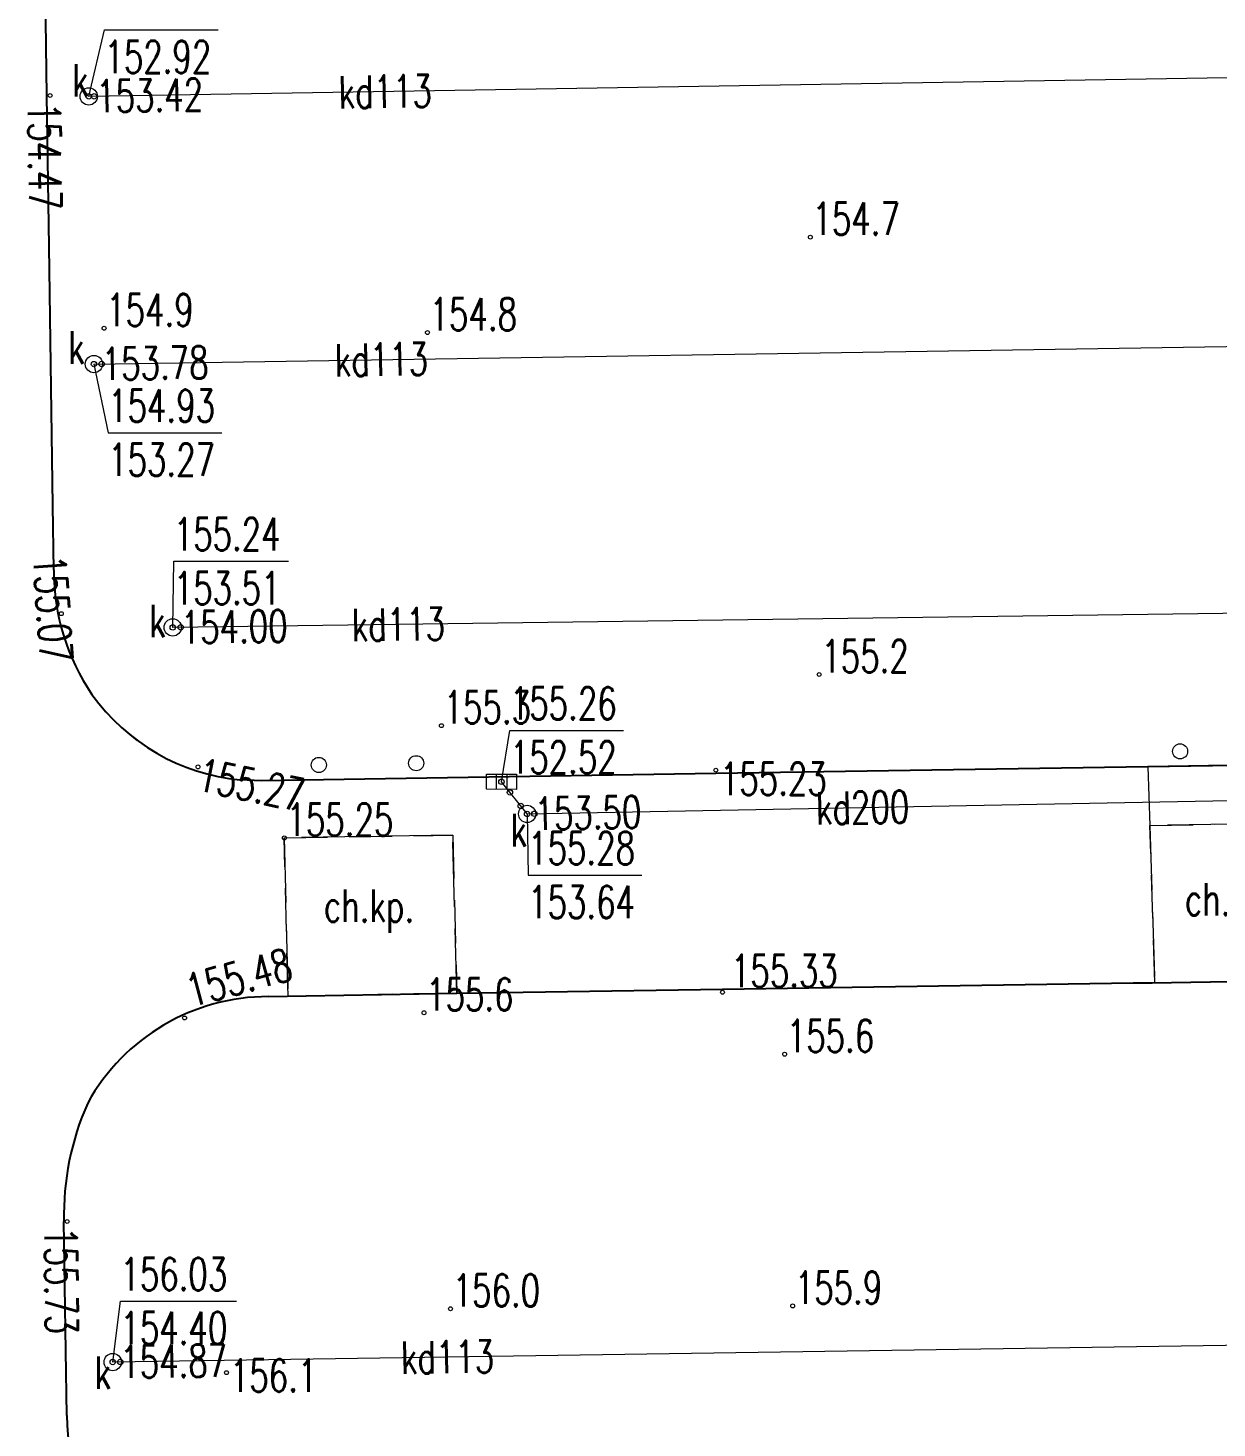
# Model space of a CAD drawing. Header units: metres. Extents: x 7583802 to 7586368, y 5958992 to 5960558.
# Drawn here: x 7585730 to 7585785, y 5959123.1 to 5959187.9 of the extents above; entities that cross this region are included whole.
import ezdxf
from ezdxf.enums import TextEntityAlignment as Align

# ---------------------------------------------------------------- set-up
doc = ezdxf.new("R2010")
doc.units = ezdxf.units.M
for name, pattern in [('3_KTCR02', [3, 2, -1]), ('3_KTJZ01', [4, 3, -1]), ('3_KTKR01', [0]), ('4_1', [0]), ('4_SUPK_01', [0])]:
    doc.linetypes.add(name, pattern=pattern)
doc.layers.get('0').update_dxf_attribs({"color": 250, "linetype": 'CONTINUOUS', "lineweight": 100})
for name, color, linetype, lineweight in [('KTCR_E_T_1', 7, 'CONTINUOUS', 15), ('KTCR_L_1', 7, '3_KTCR02', 18), ('KTJZ_L_0', 7, '3_KTJZ01', 18), ('KTKR_L_0', 7, '3_KTKR01', 25), ('RTPW_T_0', 7, 'CONTINUOUS', 15), ('RTPW_T_1', 7, 'CONTINUOUS', 15), ('SUPK_E_T_0', 34, 'CONTINUOUS', 15), ('SUPK_L_0', 34, '4_SUPK_01', 18), ('SUSM_T_3', 7, 'CONTINUOUS', 18), ('SUTK_T_0', 34, 'CONTINUOUS', 18), ('SUUK_E_T_3', 7, 'CONTINUOUS', 15), ('SUUK_T_0', 7, 'CONTINUOUS', 18), ('SUUK_T_4', 7, 'CONTINUOUS', 13)]:
    doc.layers.add(name, color=color, linetype=linetype, lineweight=lineweight)
doc.styles.get("Standard").update_dxf_attribs({"font": 'Simplex.SHX', "width": 0.75})

# ---------------------------------------------------------------- blocks, each defined once
blk = doc.blocks.new('3_RTPW01')
at = {"linetype": 'CONTINUOUS'}
blk.add_circle((0, 0), 0.09, dxfattribs=at)
blk = doc.blocks.new('3_RTPW02')
at = {"linetype": 'CONTINUOUS'}
blk.add_circle((0, 0), 0.09, dxfattribs=at)
blk = doc.blocks.new('4_SUSM04_01')
at = {"linetype": 'CONTINUOUS'}
blk.add_circle((0, 0), 0.35, dxfattribs=at)
blk = doc.blocks.new('4_SUPS01_05')
at = {"linetype": 'CONTINUOUS'}
blk.add_circle((0, 0), 0.125, dxfattribs=at)
blk = doc.blocks.new('4_SUUS22_01')
at = {"linetype": 'CONTINUOUS'}
blk.add_circle((0, 0), 0.4, dxfattribs=at)
blk = doc.blocks.new('4_SUUS05')
at = {"linetype": 'CONTINUOUS'}
for p, q in [((-0.7, -0.35), (-0.7, 0.35)), ((-0.7, 0.35), (0.7, 0.35)), ((-0.245, 0.35), (-0.245, -0.35)), ((0.245, 0.35), (0.245, -0.35)), ((0.7, 0.35), (0.7, -0.35)), ((0.7, -0.35), (-0.7, -0.35))]:
    blk.add_line(p, q, dxfattribs=at)

msp = doc.modelspace()

# ---------------------------------------------------------------- linework, layer by layer
at = {"layer": 'KTCR_L_1', "linetype": '3_KTCR02'}
for p, q in [((7585781.93, 5959150.98), (7585789.75, 5959151.11)), ((7585782.16, 5959143.682), (7585781.93, 5959150.98)), ((7585741.83, 5959150.4), (7585749.63, 5959150.52)), ((7585742.001, 5959143.067), (7585741.83, 5959150.4)), ((7585749.63, 5959150.52), (7585749.83, 5959143.21)), ((7585789.84, 5959143.815), (7585782.16, 5959143.682)), ((7585749.83, 5959143.21), (7585742.001, 5959143.067))]:
    msp.add_line(p, q, dxfattribs=at)
at = {"layer": 'KTJZ_L_0', "linetype": '3_KTJZ01'}
for p, q in [((7585730.83, 5959184.79), (7585730.55, 5959203.78)), ((7585730.93, 5959177.8), (7585730.83, 5959184.79)), ((7585731.11, 5959165.8), (7585730.93, 5959177.8)), ((7585731.15, 5959162.8), (7585731.11, 5959165.8)), ((7585781.83, 5959153.7), (7585799.85, 5959153.95)), ((7585740.78, 5959153.05), (7585761.82, 5959153.39)), ((7585761.82, 5959153.39), (7585781.83, 5959153.7)), ((7585781.83, 5959153.7), (7585781.93, 5959150.98)), ((7585740.78, 5959153.05), (7585739.77, 5959153.09)), ((7585789.75, 5959151.11), (7585781.93, 5959150.98)), ((7585781.93, 5959150.98), (7585782.16, 5959143.682)), ((7585749.63, 5959150.52), (7585741.83, 5959150.4)), ((7585741.83, 5959150.4), (7585742.001, 5959143.067)), ((7585749.83, 5959143.21), (7585749.63, 5959150.52)), ((7585781.15, 5959143.69), (7585762.13, 5959143.4)), ((7585782.03, 5959143.68), (7585781.15, 5959143.69)), ((7585782.16, 5959143.682), (7585782.03, 5959143.68)), ((7585742.001, 5959143.067), (7585741.1, 5959143.05)), ((7585762.13, 5959143.4), (7585749.83, 5959143.21)), ((7585731.75, 5959123.64), (7585731.62, 5959132.63))]:
    msp.add_line(p, q, dxfattribs=at)
for centre, radius, start, end in [((7585741.38, 5959162.792), 10.23, 179.95318, 214.21034), ((7585740.703, 5959162.623), 9.578, 215.65198, 264.40888), ((7585741.095, 5959133.472), 9.578, 89.96795, 150.96912), ((7585744.527, 5959132.899), 12.91, 156.1458, 181.1942), ((7585741.124, 5959123.68), 9.374, 180.24476, 223.81678)]:
    msp.add_arc(centre, radius, start, end, dxfattribs=at)
at = {"layer": 'KTKR_L_0', "linetype": '3_KTKR01'}
for p, q in [((7585730.83, 5959184.79), (7585730.55, 5959203.78)), ((7585730.93, 5959177.8), (7585730.83, 5959184.79)), ((7585731.11, 5959165.8), (7585730.93, 5959177.8)), ((7585731.15, 5959162.8), (7585731.11, 5959165.8)), ((7585799.85, 5959153.95), (7585781.83, 5959153.7)), ((7585761.82, 5959153.39), (7585740.78, 5959153.05)), ((7585781.83, 5959153.7), (7585761.82, 5959153.39)), ((7585740.78, 5959153.05), (7585739.77, 5959153.09)), ((7585762.13, 5959143.4), (7585781.15, 5959143.69)), ((7585781.15, 5959143.69), (7585782.03, 5959143.68)), ((7585782.03, 5959143.68), (7585790.15, 5959143.82)), ((7585741.1, 5959143.05), (7585749.83, 5959143.21)), ((7585749.83, 5959143.21), (7585762.13, 5959143.4)), ((7585731.75, 5959123.64), (7585731.62, 5959132.63))]:
    msp.add_line(p, q, dxfattribs=at)
for centre, radius, start, end in [((7585741.38, 5959162.792), 10.23, 179.95318, 214.21034), ((7585740.703, 5959162.623), 9.578, 215.65198, 264.40888), ((7585741.095, 5959133.472), 9.578, 89.96795, 150.96912), ((7585744.527, 5959132.899), 12.91, 156.1458, 181.1942), ((7585741.124, 5959123.68), 9.374, 180.24476, 223.81678)]:
    msp.add_arc(centre, radius, start, end, dxfattribs=at)
at = {"layer": 'SUPK_L_0', "linetype": '4_1'}
for p, q in [((7585827.95, 5959186.3), (7585732.77, 5959184.75)), ((7585733.01, 5959172.35), (7585828.26, 5959173.83)), ((7585828.6, 5959161.38), (7585736.66, 5959160.15)), ((7585753.08, 5959151.51), (7585751.89, 5959153)), ((7585753.08, 5959151.51), (7585793.26, 5959152.28)), ((7585858.15, 5959127.97), (7585733.88, 5959126.12))]:
    msp.add_line(p, q, dxfattribs=at)
at = {"layer": 'SUTK_T_0', "linetype": 'CONTINUOUS'}
for p, q in [((7585732.77, 5959184.75), (7585733.496, 5959187.831)), ((7585733.496, 5959187.831), (7585738.761, 5959187.831)), ((7585733.01, 5959172.35), (7585733.67, 5959169.169)), ((7585733.67, 5959169.169), (7585738.936, 5959169.169)), ((7585736.66, 5959160.15), (7585736.707, 5959163.22)), ((7585736.707, 5959163.22), (7585742.027, 5959163.22)), ((7585751.89, 5959153), (7585752.279, 5959155.383)), ((7585752.279, 5959155.383), (7585757.545, 5959155.383)), ((7585753.08, 5959151.51), (7585753.127, 5959148.675)), ((7585753.127, 5959148.675), (7585758.393, 5959148.675)), ((7585733.88, 5959126.12), (7585734.237, 5959128.941)), ((7585734.237, 5959128.941), (7585739.612, 5959128.941))]:
    msp.add_line(p, q, dxfattribs=at)

# ---------------------------------------------------------------- block references
at = {"layer": 'RTPW_T_0'}
for p in [(7585766.2, 5959178.23), (7585733.48, 5959174.01), (7585748.46, 5959173.81), (7585766.61, 5959157.97), (7585749.11, 5959155.6), (7585748.3, 5959142.3), (7585765.01, 5959140.38), (7585749.53, 5959128.59), (7585765.38, 5959128.72), (7585739.15, 5959125.63)]:
    msp.add_blockref('3_RTPW01', p, dxfattribs=at)
at = {"layer": 'RTPW_T_1'}
for p in [(7585730.98, 5959184.79), (7585731.5, 5959160.79), (7585737.83, 5959153.69), (7585761.82, 5959153.54), (7585741.83, 5959150.4), (7585762.13, 5959143.25), (7585737.21, 5959142.06), (7585731.77, 5959132.63)]:
    msp.add_blockref('3_RTPW02', p, dxfattribs=at)
at = {"layer": 'SUSM_T_3'}
for p in [(7585783.33, 5959154.41), (7585743.43, 5959153.78), (7585747.94, 5959153.86)]:
    msp.add_blockref('4_SUSM04_01', p, dxfattribs=at)
at = {"layer": 'SUTK_T_0'}
for p in [(7585732.77, 5959184.75), (7585733.02, 5959184.754), (7585733.01, 5959172.35), (7585733.369, 5959172.356), (7585736.66, 5959160.15), (7585737.031, 5959160.155), (7585751.89, 5959153), (7585752.282, 5959152.509), (7585752.785, 5959151.879), (7585753.08, 5959151.51), (7585753.42, 5959151.517), (7585733.88, 5959126.12), (7585734.231, 5959126.125)]:
    msp.add_blockref('4_SUPS01_05', p, dxfattribs=at)
at = {"layer": 'SUUK_T_0', "rotation": 359.9523014539725}
msp.add_blockref('4_SUUS05', (7585751.89, 5959153), dxfattribs=at)
at = {"layer": 'SUUK_T_4'}
for p in [(7585732.77, 5959184.75), (7585733.01, 5959172.35), (7585736.66, 5959160.15), (7585753.08, 5959151.51), (7585733.88, 5959126.12)]:
    msp.add_blockref('4_SUUS22_01', p, dxfattribs=at)

# ---------------------------------------------------------------- texts
at = {"layer": 'KTCR_E_T_1', "width": 0.7}
for p in [(7585745.755, 5959147.008), (7585785.645, 5959147.31)]:
    msp.add_text('ch.kp.', height=1.5, dxfattribs=at).set_placement(p, align=Align.MIDDLE)
at = {"layer": 'RTPW_T_0', "width": 0.7}
for s, p in [('154.7', (7585766.3, 5959178.33)), ('154.9', (7585733.58, 5959174.11)), ('154.8', (7585748.56, 5959173.91)), ('155.2', (7585766.71, 5959158.07)), ('155.3', (7585749.21, 5959155.7)), ('155.6', (7585748.4, 5959142.4)), ('155.6', (7585765.11, 5959140.48)), ('156.0', (7585749.63, 5959128.69)), ('155.9', (7585765.48, 5959128.82)), ('156.1', (7585739.309, 5959124.747))]:
    msp.add_text(s, height=1.5, dxfattribs=at).set_placement(p)
at = {"layer": 'RTPW_T_1', "width": 0.7}
for s, rotation, p in [('154.47', 270.79671, (7585729.948, 5959184.442)), ('155.07', 274.02199, (7585730.187, 5959163.442)), ('155.27', 348.30398, (7585737.721, 5959152.624)), ('155.48', 15.27399, (7585737.534, 5959142.559)), ('155.73', 270.54756, (7585730.721, 5959132.357))]:
    msp.add_text(s, height=1.5, rotation=rotation, dxfattribs=at).set_placement(p)
for s, p in [('155.23', (7585762.011, 5959152.387)), ('155.25', (7585741.93, 5959150.5)), ('155.33', (7585762.523, 5959143.49))]:
    msp.add_text(s, height=1.5, dxfattribs=at).set_placement(p)
at = {"layer": 'SUPK_E_T_0', "width": 0.7}
for s, rotation, p in [('kd113', 0.93297, (7585746.505, 5959184.974)), ('kd113', 0.89018, (7585746.328, 5959172.557)), ('kd113', 0.76647, (7585747.115, 5959160.29)), ('kd200', 1.09787, (7585768.622, 5959151.808)), ('kd113', 0.85289, (7585749.39, 5959126.351))]:
    msp.add_text(s, height=1.5, rotation=rotation, dxfattribs=at).set_placement(p, align=Align.MIDDLE)
at = {"layer": 'SUTK_T_0', "width": 0.7}
for s, p in [('152.92', (7585733.496, 5959187.331)), ('154.93', (7585733.67, 5959171.169)), ('153.27', (7585733.67, 5959168.669)), ('155.24', (7585736.707, 5959165.22)), ('153.51', (7585736.707, 5959162.72)), ('155.26', (7585752.279, 5959157.383)), ('152.52', (7585752.279, 5959154.883)), ('155.28', (7585753.127, 5959150.675)), ('153.64', (7585753.127, 5959148.175)), ('156.03', (7585734.237, 5959130.941)), ('154.40', (7585734.237, 5959128.441))]:
    msp.add_text(s, height=1.5, dxfattribs=at).set_placement(p, align=Align.TOP_LEFT)
for s, rotation, p in [('153.42', 0.93297, (7585733.116, 5959184.756)), ('153.78', 0.89018, (7585733.369, 5959172.356)), ('154.00', 0.76647, (7585737.031, 5959160.155)), ('153.50', 1.09787, (7585753.42, 5959151.517)), ('154.87', 0.85289, (7585734.231, 5959126.125))]:
    msp.add_text(s, height=1.5, rotation=rotation, dxfattribs=at).set_placement(p, align=Align.MIDDLE_LEFT)
at = {"layer": 'SUUK_E_T_3', "width": 0.7}
for p in [(7585732.77, 5959184.75), (7585732.588, 5959172.369), (7585736.341, 5959159.694)]:
    msp.add_text('k', height=1.5, dxfattribs=at).set_placement(p, align=Align.RIGHT)
for p in [(7585753.08, 5959151.51), (7585733.813, 5959126.378)]:
    msp.add_text('k', height=1.5, dxfattribs=at).set_placement(p, align=Align.TOP_RIGHT)

doc.saveas('drawing.dxf')
